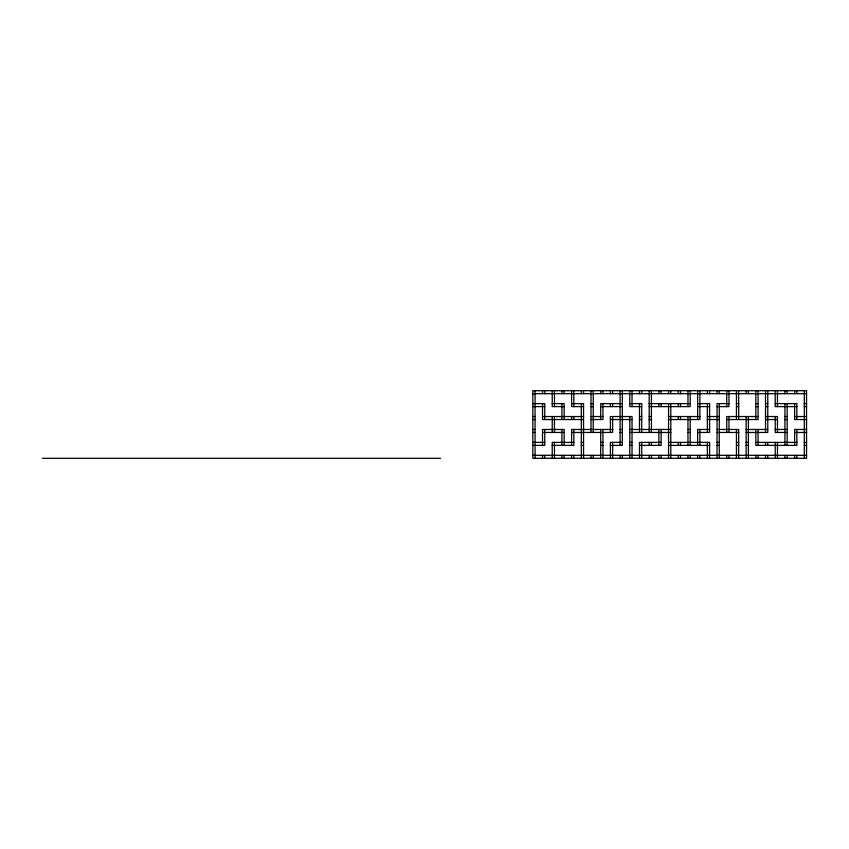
<?xml version="1.0" encoding="UTF-8"?>
<svg xmlns="http://www.w3.org/2000/svg" width="849" height="849" viewBox="0 0 849 849"><rect width="100%" height="100%" fill="white"/><g stroke="black" fill="none" stroke-linecap="round" stroke-linejoin="round"><path stroke-width="1.27" d="M532.832 393.681L806.55 393.681M532.832 403.615L544.761 403.615L544.761 419.533M552.221 403.615L564.15 403.615L564.15 419.533M571.61 403.615L583.55 403.615L583.55 458.301M591 403.615L593.239 403.615M622.328 403.615L600.699 403.615L600.699 419.533M629.788 403.615L641.717 403.615L641.717 432.459M649.177 403.615L690.205 403.615M697.655 403.615L709.594 403.615L709.594 432.459L697.655 432.459M728.983 403.615L717.055 403.615L717.055 458.301M736.444 403.615L738.683 403.615M755.833 403.615L758.072 403.615M765.533 403.615L767.772 403.615M775.222 403.615L796.85 403.615L796.85 419.533M804.311 403.615L806.55 403.615M532.832 406.607L544.761 406.607M564.15 406.607L552.221 406.607L552.221 390.699M583.55 406.607L571.61 406.607L571.61 390.699M591 406.607L593.239 406.607M600.699 406.607L622.328 406.607M641.717 406.607L629.788 406.607L629.788 390.699M649.177 406.607L690.205 406.607L690.205 390.699M697.655 406.607L709.594 406.607M717.055 406.607L728.983 406.607L728.983 390.699M736.444 406.607L738.683 406.607M755.833 406.607L758.072 406.607M765.533 406.607L767.772 406.607M796.85 406.607L775.222 406.607L775.222 390.699M804.311 406.607L806.55 406.607M532.832 416.541L535.072 416.541M542.522 416.541L583.55 416.541M591 416.541L602.939 416.541M639.488 416.541L641.717 416.541M649.177 416.541L651.416 416.541M668.566 416.541L699.894 416.541M707.355 416.541L719.283 416.541M758.072 416.541L726.744 416.541L726.744 432.459M765.533 416.541L777.461 416.541L777.461 432.459M784.922 416.541L787.161 416.541M794.622 416.541L806.55 416.541M532.832 419.533L535.072 419.533M583.55 419.533L542.522 419.533L542.522 403.615M591 419.533L602.939 419.533L602.939 403.615M610.399 419.533L632.027 419.533M639.488 419.533L641.717 419.533M649.177 419.533L651.416 419.533M668.566 419.533L699.894 419.533L699.894 390.699M707.355 419.533L719.283 419.533M726.744 419.533L758.072 419.533L758.072 390.699M765.533 419.533L777.461 419.533M784.922 419.533L787.161 419.533M806.55 419.533L794.622 419.533L794.622 403.615M532.832 429.467L535.072 429.467M612.638 429.467L571.61 429.467L571.61 445.385M620.088 429.467L622.328 429.467M629.788 429.467L670.806 429.467M687.966 429.467L690.205 429.467M709.594 429.467L697.655 429.467L697.655 445.385M717.055 429.467L738.683 429.467L738.683 458.301M746.133 429.467L767.772 429.467M775.222 429.467L787.161 429.467M806.55 429.467L794.622 429.467L794.622 445.385M532.832 432.459L535.072 432.459M542.522 432.459L564.15 432.459M571.61 432.459L612.638 432.459L612.638 416.541M620.088 432.459L622.328 432.459M629.788 432.459L670.806 432.459M687.966 432.459L690.205 432.459M717.055 432.459L738.683 432.459M746.133 432.459L767.772 432.459L767.772 390.699M787.161 432.459L775.222 432.459L775.222 416.541M794.622 432.459L806.55 432.459M532.832 442.393L544.761 442.393M573.85 442.393L552.221 442.393L552.221 458.301M581.31 442.393L583.55 442.393M600.699 442.393L602.939 442.393M622.328 442.393L610.399 442.393L610.399 458.301M629.788 442.393L632.027 442.393M661.116 442.393L639.488 442.393L639.488 458.301M668.566 442.393L709.594 442.393L709.594 458.301M717.055 442.393L719.283 442.393M736.444 442.393L738.683 442.393M746.133 442.393L748.372 442.393M755.833 442.393L796.85 442.393M804.311 442.393L806.55 442.393M532.832 445.385L544.761 445.385L544.761 429.467M552.221 445.385L573.85 445.385L573.85 429.467M581.31 445.385L583.55 445.385M600.699 445.385L602.939 445.385M610.399 445.385L622.328 445.385L622.328 390.699M629.788 445.385L632.027 445.385M639.488 445.385L661.116 445.385L661.116 429.467M668.566 445.385L709.594 445.385M717.055 445.385L719.283 445.385M736.444 445.385L738.683 445.385M746.133 445.385L748.372 445.385M804.311 445.385L806.55 445.385M532.832 455.319L806.55 455.319M42.45 458.301L440.578 458.301M804.311 390.699L804.311 458.301M796.85 390.699L796.85 393.681M796.85 429.467L796.85 445.385L755.833 445.385L755.833 429.467M796.85 455.319L796.85 458.301M794.622 390.699L794.622 393.681M794.622 455.319L794.622 458.301M787.161 390.699L787.161 393.681M787.161 403.615L787.161 445.385M787.161 455.319L787.161 458.301M784.922 390.699L784.922 393.681M784.922 403.615L784.922 445.385M784.922 455.319L784.922 458.301M777.461 390.699L777.461 406.607M777.461 442.393L777.461 458.301M775.222 442.393L775.222 458.301M767.772 442.393L767.772 445.385M767.772 455.319L767.772 458.301M765.533 390.699L765.533 432.459M765.533 442.393L765.533 445.385M765.533 455.319L765.533 458.301M758.072 429.467L758.072 445.385M758.072 455.319L758.072 458.301M755.833 390.699L755.833 419.533M755.833 455.319L755.833 458.301M748.372 390.699L748.372 393.681M748.372 416.541L748.372 458.301M746.133 390.699L746.133 393.681M746.133 416.541L746.133 458.301M738.683 390.699L738.683 419.533M736.444 390.699L736.444 419.533M736.444 429.467L736.444 458.301M728.983 416.541L728.983 432.459M728.983 455.319L728.983 458.301M726.744 390.699L726.744 406.607M726.744 455.319L726.744 458.301M719.283 390.699L719.283 393.681M719.283 403.615L719.283 458.301M717.055 390.699L717.055 393.681M709.594 390.699L709.594 393.681M707.355 390.699L707.355 393.681M707.355 403.615L707.355 432.459M707.355 442.393L707.355 458.301M699.894 429.467L699.894 445.385M699.894 455.319L699.894 458.301M697.655 390.699L697.655 419.533M697.655 455.319L697.655 458.301M690.205 416.541L690.205 445.385M690.205 455.319L690.205 458.301M687.966 390.699L687.966 406.607M687.966 416.541L687.966 445.385M687.966 455.319L687.966 458.301M680.505 390.699L680.505 393.681M680.505 403.615L680.505 406.607M680.505 416.541L680.505 419.533M680.505 442.393L680.505 445.385M680.505 455.319L680.505 458.301M678.266 390.699L678.266 393.681M678.266 403.615L678.266 406.607M678.266 416.541L678.266 419.533M678.266 442.393L678.266 445.385M678.266 455.319L678.266 458.301M670.806 390.699L670.806 393.681M670.806 403.615L670.806 458.301M668.566 390.699L668.566 393.681M668.566 403.615L668.566 458.301M661.116 390.699L661.116 393.681M661.116 403.615L661.116 406.607M661.116 455.319L661.116 458.301M658.877 390.699L658.877 393.681M658.877 403.615L658.877 406.607M658.877 429.467L658.877 445.385M658.877 455.319L658.877 458.301M651.416 390.699L651.416 432.459M651.416 442.393L651.416 445.385M651.416 455.319L651.416 458.301M649.177 390.699L649.177 432.459M649.177 442.393L649.177 445.385M649.177 455.319L649.177 458.301M641.717 390.699L641.717 393.681M641.717 442.393L641.717 458.301M639.488 390.699L639.488 393.681M639.488 403.615L639.488 432.459M632.027 390.699L632.027 406.607M632.027 458.301L632.027 416.541L610.399 416.541L610.399 432.459M629.788 416.541L629.788 458.301M622.328 455.319L622.328 458.301M620.088 390.699L620.088 445.385M620.088 455.319L620.088 458.301M612.638 390.699L612.638 393.681M612.638 403.615L612.638 406.607M612.638 442.393L612.638 458.301M610.399 390.699L610.399 393.681M610.399 403.615L610.399 406.607M602.939 390.699L602.939 393.681M602.939 429.467L602.939 458.301M600.699 390.699L600.699 393.681M600.699 429.467L600.699 458.301M593.239 390.699L593.239 432.459M593.239 455.319L593.239 458.301M591 390.699L591 432.459M591 455.319L591 458.301M583.55 390.699L583.55 393.681M581.31 390.699L581.31 393.681M581.31 403.615L581.31 458.301M573.85 390.699L573.85 406.607M573.85 416.541L573.85 419.533M573.85 455.319L573.85 458.301M571.61 416.541L571.61 419.533M571.61 455.319L571.61 458.301M564.15 390.699L564.15 393.681M564.15 445.385L564.15 429.467L542.522 429.467L542.522 445.385M564.15 455.319L564.15 458.301M561.921 390.699L561.921 393.681M561.921 403.615L561.921 419.533M561.921 429.467L561.921 445.385M561.921 455.319L561.921 458.301M554.461 390.699L554.461 406.607M554.461 416.541L554.461 432.459M554.461 442.393L554.461 458.301M552.221 416.541L552.221 432.459M544.761 390.699L544.761 393.681M544.761 455.319L544.761 458.301M542.522 390.699L542.522 393.681M542.522 455.319L542.522 458.301M535.072 390.699L535.072 458.301M806.55 390.699L532.832 390.699L532.832 458.301L806.55 458.301L806.55 390.699"/></g></svg>
